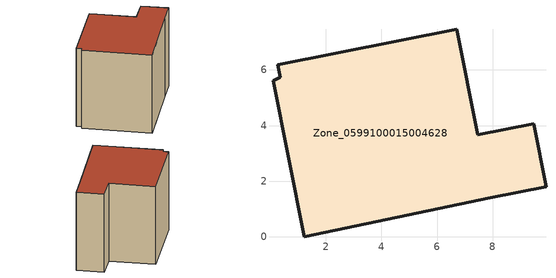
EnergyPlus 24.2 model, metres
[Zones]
Zone_0599100015004628
 floor ground (C_G): 1.22,0 0.1,5.62 0.36,5.74 0.28,6.18 6.7,7.46 7.45,3.67 9.47,4.07 9.91,1.8 7.9,1.4 z1.07
 wall outside (C_F): 9.91,1.8 9.47,4.07 7.45,3.67 6.7,7.46 0.28,6.18 0.36,5.74 0.1,5.62 1.22,0 7.9,1.4 9.91,1.8 z1.07:8.03
 roof outside (C_R): 0.1,5.62 1.22,0 7.9,1.4 9.91,1.8 9.47,4.07 7.45,3.67 6.7,7.46 0.28,6.18 0.36,5.74 z8.03
[BUILDING]
Pand.0599100015004628: North Axis=0; Terrain=City; Loads Convergence Tolerance Value=0.04; Temperature Convergence Tolerance Value=0.4; Solar Distribution=FullExterior; Maximum Number of Warmup Days=25; Minimum Number of Warmup Days=1
[Site:Location]
Rotterdam.The.Hague.AP_ZH_NLD Design_Conditions: Latitude=51.96; Longitude=4.45; Time Zone=1; Elevation=-4.5
[SITE:GROUNDTEMPERATURE:BUILDINGSURFACE]
18, 18, 18, 18, 18, 18, 18, 18, 18, 18, 18, 18
[MATERIAL] Thermal Absorptance=0.9; Solar Absorptance=0.7; Visible Absorptance=0.7
Name | Roughness | Thickness | Conductivity | Density | Specific Heat
G.TI.1946-1964 | MediumSmooth | 0.15 | 1 | 540 | 1210
F.TI.1946-1964 | Rough | 0.3 | 0.857143 | 1920 | 840
R.TI.1946-1964 | MediumRough | 0.2 | 0.277778 | 1500 | 1000
[CONSTRUCTION]
C_G: G.TI.1946-1964
C_F: F.TI.1946-1964
C_R: R.TI.1946-1964
[ZONE]
Zone_0599100015004628: Type=1; Multiplier=1; Ceiling Height=Autocalculate; Volume=Autocalculate; Floor Area=autocalculate; Part of Total Floor Area=Yes
[ZONEINFILTRATION:DESIGNFLOWRATE]
Infil_Zone_0599100015004628: Zone or ZoneList or Space or SpaceList=Zone_0599100015004628; Schedule=AlwaysOn; Design Flow Rate Calculation Method=Flow/Area; Flow Rate per Floor Area=0.003; Constant Term Coefficient=1; Temperature Term Coefficient=0; Velocity Term Coefficient=0; Velocity Squared Term Coefficient=0
[HVACTEMPLATE:ZONE:IDEALLOADSAIRSYSTEM]
Zone_0599100015004628: Maximum Heating Supply Air Temperature=50; Minimum Cooling Supply Air Temperature=13; Maximum Heating Supply Air Humidity Ratio=0.0156; Minimum Cooling Supply Air Humidity Ratio=0.0077; Heating Limit=NoLimit; Cooling Limit=NoLimit; Dehumidification Control Type=ConstantSensibleHeatRatio; Cooling Sensible Heat Ratio=0.7; Dehumidification Setpoint=60; Humidification Control Type=None; Humidification Setpoint=30; Outdoor Air Method=None; Outdoor Air Flow Rate per Person=0.00944; Outdoor Air Flow Rate per Zone Floor Area=0; Outdoor Air Flow Rate per Zone=0; Demand Controlled Ventilation Type=None; Outdoor Air Economizer Type=NoEconomizer; Heat Recovery Type=None; Sensible Heat Recovery Effectiveness=0.7; Latent Heat Recovery Effectiveness=0.65
[ZONECONTROL:THERMOSTAT]
ThermostatControl_Zone_0599100015004628: Zone or ZoneList=Zone_0599100015004628; Control Type Schedule=DualSetpointControlType; Control 1=Thermostat_Zone_0599100015004628; Temperature Difference Between Cutout And Setpoint=0
[THERMOSTATSETPOINT:DUALSETPOINT]
Thermostat_Zone_0599100015004628: Heating Setpoint Temperature Schedule=HeatingSetpoint_Zone_0599100015004628; Cooling Setpoint Temperature Schedule=CoolingSetpoint_Zone_0599100015004628
[SCHEDULE:COMPACT]
HeatingSetpoint_Zone_0599100015004628: Through: 12/31, For: AllDays, Until: 24:00, 21
CoolingSetpoint_Zone_0599100015004628: Through: 12/31, For: AllDays, Until: 24:00, 24
DualSetpointControlType: Through: 12/31, For: AllDays, Until: 24:00, 4
AlwaysOn: Through: 12/31, For: AllDays, Until: 24:00, 1
